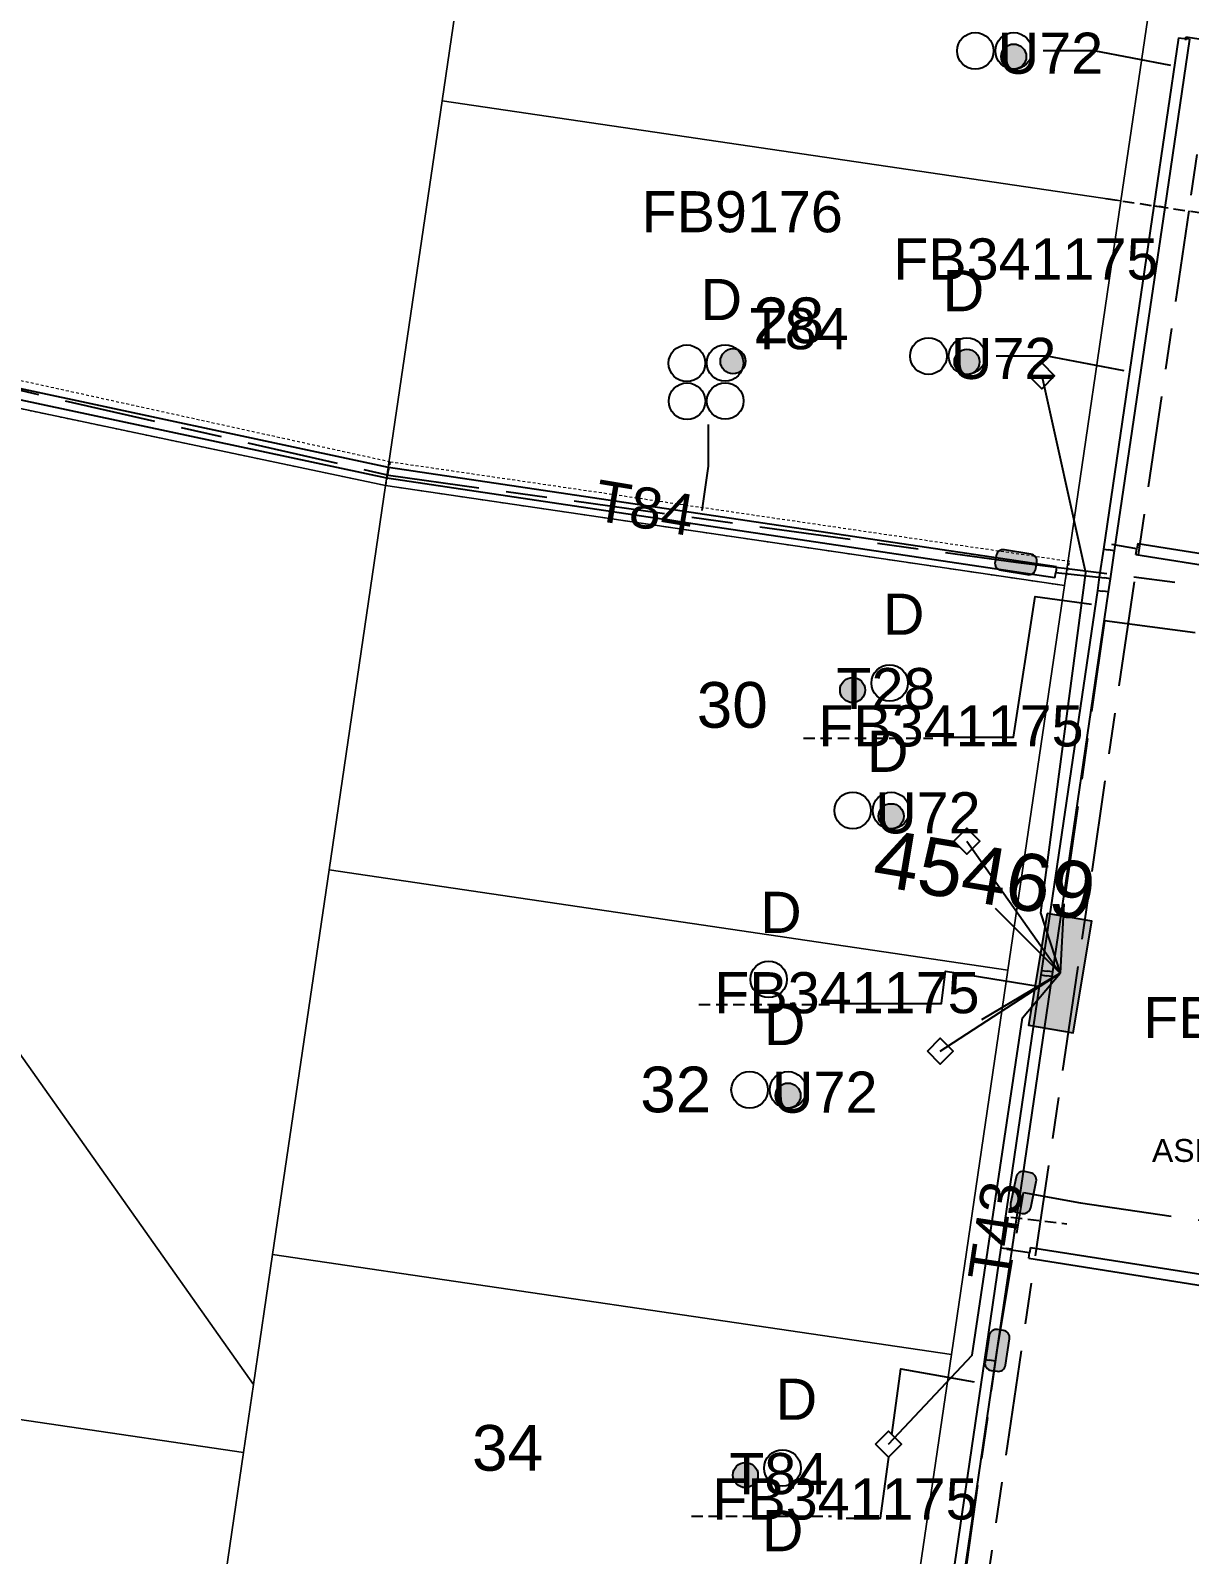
# Model space of a CAD drawing. Header units: metres. Extents: x 302094 to 304730, y 6265242 to 6268907.
# Drawn here: x 303640.8 to 303691.5, y 6267531.7 to 6267598.4 of the extents above; entities that cross this region are included whole.
import ezdxf
from ezdxf.enums import TextEntityAlignment as Align

# ---------------------------------------------------------------- set-up
doc = ezdxf.new("R2010")
doc.units = ezdxf.units.M
for name, pattern in [('Cable Exist UG', [8.2, 4, -1.2, 1.8, -1.2]), ('DASHED', [0.75, 0.5, -0.25]), ('HIDDEN', [0.375, 0.25, -0.125]), ('HIDDEN2', [0.1875, 0.125, -0.0625])]:
    doc.linetypes.add(name, pattern=pattern)
doc.layers.get('0').update_dxf_attribs({"color": 6})
for name, color, linetype in [('_User Miscellaneous12', 7, 'Continuous'), ('Duct_SP_EXT', 7, 'Continuous'), ('Equip_LV_EXT', 7, 'Continuous'), ('Mains_HV_EXT', 1, 'Continuous'), ('Mains_LV_EXT', 5, 'Continuous'), ('Services_SP_EXT', 7, 'Continuous'), ('SupportsUG_SP_LV_EXT', 7, 'Continuous'), ('Trench_SP_EXT', 7, 'Continuous')]:
    doc.layers.add(name, color=color, linetype=linetype)
for name, color, linetype, lineweight in [('Cadastre Land Parcels_SP_EXT', 7, 'Continuous', 5), ('Cadastre Other Property_SP_EXT', 9, 'HIDDEN', 5), ('Cadastre Roads_SP_EXT', 9, 'Continuous', 5)]:
    doc.layers.add(name, color=color, linetype=linetype, lineweight=lineweight)
doc.layers.add('UNKNOWN_FEATURES', color=1, linetype='DASHED', plot=False)
doc.styles.add('iecARIAL', font='arial.ttf', dxfattribs={"height": 2})
doc.styles.add('iecNAME', font='times.ttf')
doc.styles.get("Standard").update_dxf_attribs({"font": 'arial.ttf'})

# ---------------------------------------------------------------- blocks, each defined once
blk = doc.blocks.new('PILLAR_EXT')
blk.add_hatch(color=256).paths.add_polyline_path([(-2.475, 0.99), (-2.475, -0.99), (2.475, -0.99), (2.475, 0.99)])
blk.add_lwpolyline([(-2.475, -0.99), (2.475, -0.99), (2.475, 0.99), (-2.475, 0.99)], close=True)
at = {"style": 'iecARIAL', "flags": 8}
blk.add_attdef('ASSET_NUM', (1.5, 3.5), '', height=2.5, dxfattribs=at)
for tag, p, flags in [('OWNED_BY', (0, -0.2), 9), ('STATE', (0, -0.4), 9), ('SUPPORT_TYPE', (0, -0.6), 9), ('USAGE', (0, -0.8), 9), ('LEGEND', (0, -1), 9), ('LOCATION', (0, -1.2), 9), ('NOTES', (0, -1.4), 9), ('STREETNAME', (0, -1.8), 9), ('SUBURB', (0, -2), 1), ('PARENT', (0, -1.6), 9)]:
    blk.add_attdef(tag, p, '', height=0.2, dxfattribs=dict(flags=flags))
blk = doc.blocks.new('DUCT_EXT')
blk.add_circle((0, 0.8), 0.8)
at = {"flags": 1}
blk.add_attdef('Z', (0, 0), '', height=0.2, dxfattribs=at)
at = {"flags": 9}
for tag, p in [('DUCT_CODE', (0, 0)), ('XSECT_TYPE', (0, -0.2)), ('STATE', (0, -0.6)), ('FB_REFERENCE', (0, -0.4)), ('NOTES', (0, -0.8))]:
    blk.add_attdef(tag, text='', height=0.2, dxfattribs=at).set_placement(p, align=Align.MIDDLE_LEFT)
blk = doc.blocks.new('CCP_EXT')
at = {"flags": 9}
for tag, p in [('USAGE', (0, -1.2)), ('LEGEND', (0, -1.4)), ('STATE', (0, -1.8)), ('LIFE_SUPPORT', (0, -1.6)), ('NOTES', (0, -2))]:
    blk.add_attdef(tag, text='', height=0.2, dxfattribs=at).set_placement(p, align=Align.MIDDLE_LEFT)
blk.add_wipeout([(0, 0.566), (0.566, 0), (0, -0.566), (-0.566, 0)])
blk.add_lwpolyline([(-0.566, 0), (0, 0.566), (0.566, 0), (0, -0.566), (-0.566, 0)])
at = {"flags": 1}
blk.add_attdef('Z', (0, 0), '', height=0.2, dxfattribs=at)
at = {"flags": 9}
for tag, p in [('CCP_TYPE', (0, 0)), ('OPERATING_VOLTAGE', (0, -0.6)), ('CONSTRUCTED_VOLTAGE', (0, -0.2)), ('NO_PHASES', (0, -0.4)), ('ORIENTATION', (0, -0.8)), ('OWNED_BY', (0, -1))]:
    blk.add_attdef(tag, text='', height=0.2, dxfattribs=at).set_placement(p, align=Align.MIDDLE_LEFT)
blk = doc.blocks.new('LV_STJ_EXT')
h = blk.add_hatch(color=256)
edge = h.paths.add_edge_path()
edge.add_ellipse((-0.586, 0.131), major_axis=(0.226, 0.226), ratio=1, start_angle=44.99996, end_angle=135)
edge.add_line((-0.906, 0.131), (-0.906, -0.131))
edge.add_ellipse((-0.586, -0.131), major_axis=(0.226, 0.226), ratio=1, start_angle=134.99996, end_angle=225)
edge.add_line((-0.586, -0.451), (0.586, -0.451))
edge.add_ellipse((0.586, -0.131), major_axis=(-0.226, 0.226), ratio=1, start_angle=134.99996, end_angle=225)
edge.add_line((0.906, -0.131), (0.906, 0.131))
edge.add_ellipse((0.586, 0.131), major_axis=(-0.226, 0.226), ratio=1, start_angle=224.99996, end_angle=315)
edge.add_line((0.586, 0.451), (-0.586, 0.451))
blk.add_lwpolyline([(-0.906, 0.131), (-0.906, -0.131, 0.414214), (-0.586, -0.451), (0.586, -0.451, 0.414214), (0.906, -0.131), (0.906, 0.131, 0.414214), (0.586, 0.451), (-0.586, 0.451, 0.414214)], format="xyb", close=True)
at = {"flags": 1}
blk.add_attdef('Z', (0, 0), '', height=0.2, dxfattribs=at)
at = {"flags": 9}
for tag, p in [('ORIENTATION', (0, 0)), ('USAGE', (0, -0.2)), ('LEGEND', (0, -0.4)), ('NOTES', (0, -0.6))]:
    blk.add_attdef(tag, text='', height=0.2, dxfattribs=at).set_placement(p, align=Align.MIDDLE_LEFT)
blk = doc.blocks.new('WARNING_FEATURE_EXT')
h = blk.add_hatch(color=2)
h.dxf.hatch_style = 1
h.paths.add_polyline_path([(0.001, 1.995), (-0.994, -0.001), (0.997, -0.001)])
at = {"color": 18, "true_color": 0x000000}
blk.add_lwpolyline([(-0.994, -0.001), (0.001, 1.995), (0.997, -0.001)], close=True, dxfattribs=at)
at = {"color": 18, "true_color": 0x000000, "insert": (0.001, 0.872), "char_height": 1.5, "attachment_point": 5, "line_spacing_factor": 1.5, "style": 'iecNAME'}
blk.add_mtext_dynamic_manual_height_columns('!', width=1.5, gutter_width=4, heights=[0], dxfattribs=at)
at = {"color": 2, "flags": 1}
for tag, p in [('STATE', (1.191, 2.008)), ('HAZMAT_ID', (1.191, 0.723))]:
    blk.add_attdef(tag, p, '', height=0.8, dxfattribs=at)
at = {"color": 2}
blk.add_attdef('WARNING_TYPE', text='', height=1, dxfattribs=at).set_placement((-4.067, -1.217), (4.875, -1.217), align=Align.ALIGNED)
at = {"color": 2, "flags": 1}
blk.add_attdef('WARNING_DESC', text='', height=0.8, dxfattribs=at).set_placement((1.191, -0.562), align=Align.MIDDLE_CENTER)
blk = doc.blocks.new('CABLE_LARGE_EXT')
h = blk.add_hatch(color=256)
edge = h.paths.add_edge_path()
edge.add_arc((0, 0.55), 0.55, 0, 360)
blk.add_circle((0, 0.55), 0.55)
at = {"flags": 1}
blk.add_attdef('Z', (0, 0), '', height=0.2, dxfattribs=at)
at = {"flags": 9}
for tag, p in [('COND_CODE', (0, 0)), ('XSECT_SIZE', (0, -0.6)), ('STATE', (0, -0.4)), ('FB_REFERENCE', (0, -0.2)), ('NOTES', (0, -0.8))]:
    blk.add_attdef(tag, text='', height=0.2, dxfattribs=at).set_placement(p, align=Align.MIDDLE_LEFT)

msp = doc.modelspace()

# ---------------------------------------------------------------- linework, layer by layer
at = {"layer": '_User Miscellaneous12'}
for p, q in [((303691.005, 6267598.097), (303689.925, 6267590.743)), ((303691.48, 6267598.027), (303690.399, 6267590.673)), ((303691.005, 6267598.097), (303691.242, 6267598.062)), ((303691.48, 6267598.027), (303691.242, 6267598.062)), ((303689.925, 6267590.743), (303687.718, 6267575.724)), ((303690.399, 6267590.673), (303688.193, 6267575.654)), ((303689.925, 6267590.743), (303690.162, 6267590.708)), ((303690.399, 6267590.673), (303690.162, 6267590.708)), ((303656.365, 6267578.824), (303629.625, 6267584.543)), ((303656.451, 6267579.296), (303629.725, 6267585.013)), ((303656.451, 6267579.296), (303656.408, 6267579.06)), ((303685.669, 6267574.948), (303656.451, 6267579.296)), ((303656.365, 6267578.824), (303656.408, 6267579.06)), ((303685.598, 6267574.473), (303656.365, 6267578.824)), ((303689.218, 6267575.971), (303689.18, 6267575.734)), ((303689.218, 6267575.971), (303703.5, 6267573.686)), ((303687.718, 6267575.724), (303687.538, 6267574.499)), ((303687.718, 6267575.724), (303687.956, 6267575.689)), ((303687.718, 6267575.724), (303687.956, 6267575.689)), ((303688.193, 6267575.654), (303687.956, 6267575.689)), ((303688.193, 6267575.654), (303687.956, 6267575.689)), ((303688.193, 6267575.654), (303688.013, 6267574.429)), ((303689.142, 6267575.497), (303689.18, 6267575.734)), ((303689.142, 6267575.497), (303703.424, 6267573.212)), ((303685.598, 6267574.473), (303685.634, 6267574.71)), ((303685.669, 6267574.948), (303685.634, 6267574.71)), ((303687.454, 6267573.923), (303685.012, 6267557.301)), ((303687.538, 6267574.499), (303687.454, 6267573.923)), ((303687.454, 6267573.923), (303687.691, 6267573.888)), ((303687.538, 6267574.499), (303687.776, 6267574.464)), ((303687.538, 6267574.499), (303687.776, 6267574.464)), ((303687.928, 6267573.853), (303687.691, 6267573.888)), ((303688.013, 6267574.429), (303687.776, 6267574.464)), ((303688.013, 6267574.429), (303687.776, 6267574.464)), ((303688.013, 6267574.429), (303687.928, 6267573.853)), ((303687.928, 6267573.853), (303685.487, 6267557.231)), ((303685.012, 6267557.301), (303684.982, 6267557.101)), ((303685.012, 6267557.301), (303685.249, 6267557.266)), ((303685.012, 6267557.301), (303685.249, 6267557.266)), ((303685.487, 6267557.231), (303685.249, 6267557.266)), ((303685.487, 6267557.231), (303685.249, 6267557.266)), ((303685.487, 6267557.231), (303685.457, 6267557.031)), ((303684.982, 6267557.101), (303683.229, 6267545.169)), ((303685.457, 6267557.031), (303683.704, 6267545.099)), ((303684.982, 6267557.101), (303685.22, 6267557.066)), ((303685.457, 6267557.031), (303685.22, 6267557.066)), ((303683.229, 6267545.169), (303682.511, 6267540.279)), ((303683.704, 6267545.099), (303682.985, 6267540.209)), ((303683.229, 6267545.169), (303683.467, 6267545.134)), ((303683.229, 6267545.169), (303683.467, 6267545.134)), ((303683.704, 6267545.099), (303683.467, 6267545.134)), ((303683.704, 6267545.099), (303683.467, 6267545.134)), ((303684.453, 6267544.707), (303684.49, 6267544.944)), ((303684.453, 6267544.707), (303698.657, 6267542.466)), ((303684.528, 6267545.181), (303684.49, 6267544.944)), ((303684.528, 6267545.181), (303698.732, 6267542.94)), ((303682.511, 6267540.279), (303680.04, 6267523.459)), ((303682.985, 6267540.209), (303680.515, 6267523.389)), ((303682.511, 6267540.279), (303682.748, 6267540.244)), ((303682.985, 6267540.209), (303682.748, 6267540.244))]:
    msp.add_line(p, q, dxfattribs=at)
at = {"layer": 'Cadastre Land Parcels_SP_EXT', "linetype": 'Continuous'}
for points in [[(303656.317, 6267578.513), (303658.787, 6267595.334), (303661.259, 6267612.154), (303661.404, 6267613.144), (303625.241, 6267596.317), (303625.921, 6267595.752), (303626.603, 6267594.956), (303627.775, 6267593.363), (303628.267, 6267592.45), (303628.664, 6267591.421), (303628.964, 6267590.506), (303629.265, 6267589.476), (303629.468, 6267588.56), (303629.579, 6267587.527), (303629.592, 6267586.493), (303629.509, 6267585.458), (303629.33, 6267584.421), (303629.333, 6267584.192), (303656.317, 6267578.513)], [(303688.48, 6267590.955), (303690.951, 6267607.776), (303661.259, 6267612.154), (303658.787, 6267595.334), (303688.48, 6267590.955)], [(303686.009, 6267574.135), (303688.48, 6267590.955), (303658.787, 6267595.334), (303656.317, 6267578.513), (303686.009, 6267574.135)], [(303656.317, 6267578.513), (303629.333, 6267584.192), (303628.848, 6267582.49), (303628.463, 6267581.584), (303627.502, 6267579.77), (303626.164, 6267578.187), (303625.495, 6267577.508), (303624.732, 6267576.832), (303624.159, 6267576.493), (303650.54, 6267539.186), (303651.375, 6267544.87), (303653.846, 6267561.691), (303656.317, 6267578.513)], [(303683.538, 6267557.313), (303686.009, 6267574.135), (303656.317, 6267578.513), (303653.846, 6267561.691), (303683.538, 6267557.313)], [(303624.159, 6267576.493), (303623.87, 6267576.276), (303623.01, 6267575.736), (303622.151, 6267575.309), (303620.254, 6267574.686), (303619.408, 6267574.483), (303618.477, 6267574.28), (303616.7, 6267574.278), (303615.768, 6267574.276), (303614.921, 6267574.479), (303613.749, 6267574.753), (303611.621, 6267575.555), (303609.981, 6267576.407), (303609.071, 6267576.831), (303608.139, 6267577.114), (303607.116, 6267577.392), (303606.15, 6267577.569), (303605.096, 6267577.627), (303603.091, 6267577.536), (303625.367, 6267539.852), (303633.085, 6267538.718), (303650.103, 6267536.217), (303650.54, 6267539.186), (303624.159, 6267576.493)], [(303681.066, 6267540.491), (303683.538, 6267557.313), (303653.846, 6267561.691), (303651.375, 6267544.87), (303681.066, 6267540.491)], [(303681.066, 6267540.491), (303651.375, 6267544.87), (303650.54, 6267539.186), (303650.103, 6267536.217), (303648.904, 6267528.05), (303678.596, 6267523.671), (303681.066, 6267540.491)], [(303648.904, 6267528.05), (303650.103, 6267536.217), (303633.085, 6267538.718), (303628.292, 6267506.045), (303645.31, 6267503.545), (303648.904, 6267528.05)]]:
    msp.add_lwpolyline(points, close=True, dxfattribs=at)
at = {"layer": 'Cadastre Other Property_SP_EXT', "linetype": 'HIDDEN2'}
for points in [[(303629.333, 6267584.192), (303656.317, 6267578.513), (303656.521, 6267579.536), (303629.485, 6267585.484), (303629.333, 6267584.192)], [(303656.521, 6267579.536), (303656.317, 6267578.513), (303686.009, 6267574.135), (303686.25, 6267575.181), (303656.521, 6267579.536)]]:
    msp.add_lwpolyline(points, close=True, dxfattribs=at)
at = {"layer": 'Duct_SP_EXT'}
for p, q in [((303691.005, 6267598.097), (303689.925, 6267590.743)), ((303691.48, 6267598.027), (303690.399, 6267590.673)), ((303691.005, 6267598.097), (303691.242, 6267598.062)), ((303691.48, 6267598.027), (303691.242, 6267598.062)), ((303689.925, 6267590.743), (303687.718, 6267575.724)), ((303690.399, 6267590.673), (303688.193, 6267575.654)), ((303689.925, 6267590.743), (303690.162, 6267590.708)), ((303690.399, 6267590.673), (303690.162, 6267590.708)), ((303656.365, 6267578.824), (303629.625, 6267584.543)), ((303656.451, 6267579.296), (303629.725, 6267585.013)), ((303656.451, 6267579.296), (303656.408, 6267579.06)), ((303685.669, 6267574.948), (303656.451, 6267579.296)), ((303656.365, 6267578.824), (303656.408, 6267579.06)), ((303685.598, 6267574.473), (303656.365, 6267578.824)), ((303689.218, 6267575.971), (303689.18, 6267575.734)), ((303689.218, 6267575.971), (303703.5, 6267573.686)), ((303687.718, 6267575.724), (303687.538, 6267574.499)), ((303687.718, 6267575.724), (303687.956, 6267575.689)), ((303687.718, 6267575.724), (303687.956, 6267575.689)), ((303688.193, 6267575.654), (303687.956, 6267575.689)), ((303688.193, 6267575.654), (303687.956, 6267575.689)), ((303688.193, 6267575.654), (303688.013, 6267574.429)), ((303689.142, 6267575.497), (303689.18, 6267575.734)), ((303689.142, 6267575.497), (303703.424, 6267573.212)), ((303685.598, 6267574.473), (303685.634, 6267574.71)), ((303685.669, 6267574.948), (303685.634, 6267574.71)), ((303687.454, 6267573.923), (303685.012, 6267557.301)), ((303687.538, 6267574.499), (303687.454, 6267573.923)), ((303687.454, 6267573.923), (303687.691, 6267573.888)), ((303687.538, 6267574.499), (303687.776, 6267574.464)), ((303687.538, 6267574.499), (303687.776, 6267574.464)), ((303687.928, 6267573.853), (303687.691, 6267573.888)), ((303688.013, 6267574.429), (303687.776, 6267574.464)), ((303688.013, 6267574.429), (303687.776, 6267574.464)), ((303688.013, 6267574.429), (303687.928, 6267573.853)), ((303687.928, 6267573.853), (303685.487, 6267557.231)), ((303685.012, 6267557.301), (303684.982, 6267557.101)), ((303685.012, 6267557.301), (303685.249, 6267557.266)), ((303685.012, 6267557.301), (303685.249, 6267557.266)), ((303685.487, 6267557.231), (303685.249, 6267557.266)), ((303685.487, 6267557.231), (303685.249, 6267557.266)), ((303685.487, 6267557.231), (303685.457, 6267557.031)), ((303684.982, 6267557.101), (303683.229, 6267545.169)), ((303685.457, 6267557.031), (303683.704, 6267545.099)), ((303684.982, 6267557.101), (303685.22, 6267557.066)), ((303685.457, 6267557.031), (303685.22, 6267557.066)), ((303683.229, 6267545.169), (303682.511, 6267540.279)), ((303683.704, 6267545.099), (303682.985, 6267540.209)), ((303683.229, 6267545.169), (303683.467, 6267545.134)), ((303683.229, 6267545.169), (303683.467, 6267545.134)), ((303683.704, 6267545.099), (303683.467, 6267545.134)), ((303683.704, 6267545.099), (303683.467, 6267545.134)), ((303684.453, 6267544.707), (303684.49, 6267544.944)), ((303684.453, 6267544.707), (303698.657, 6267542.466)), ((303684.528, 6267545.181), (303684.49, 6267544.944)), ((303684.528, 6267545.181), (303698.732, 6267542.94)), ((303682.511, 6267540.279), (303680.04, 6267523.459)), ((303682.985, 6267540.209), (303680.515, 6267523.389)), ((303682.511, 6267540.279), (303682.748, 6267540.244)), ((303682.985, 6267540.209), (303682.748, 6267540.244))]:
    msp.add_line(p, q, dxfattribs=at)
for points in [[(303685.074, 6267597.538), (303687.295, 6267597.538), (303690.657, 6267596.891)], [(303683.027, 6267584.188), (303685.248, 6267584.188), (303688.61, 6267583.541)], [(303670.423, 6267581.178), (303670.423, 6267579.353), (303670.148, 6267577.419)], [(303680.729, 6267567.501), (303683.789, 6267567.501), (303684.733, 6267573.658), (303687.189, 6267573.318)], [(303676.274, 6267555.852), (303680.628, 6267555.852), (303680.808, 6267557.26), (303684.864, 6267556.609)], [(303676.471, 6267533.344), (303677.964, 6267533.344), (303678.857, 6267539.874), (303682.06, 6267539.309)]]:
    msp.add_lwpolyline(points, dxfattribs=at)
at = {"layer": 'Mains_LV_EXT', "linetype": 'Cable Exist UG'}
for points in [[(303627.328, 6267584.552), (303634.314, 6267584.062), (303656.439, 6267578.962), (303683.892, 6267575.153)], [(303701.471, 6267555.471), (303697.561, 6267555.924), (303699.854, 6267571.006), (303687.767, 6267572.59), (303685.986, 6267560.214), (303685.822, 6267557.179)], [(303683.075, 6267540.677), (303684.216, 6267547.586)]]:
    msp.add_lwpolyline(points, dxfattribs=at)
at = {"layer": 'Trench_SP_EXT', "linetype": 'Cable Exist UG'}
for points in [[(303692.18, 6267597.992), (303691.327, 6267598.12), (303691.303, 6267597.992)], [(303689.18, 6267575.734), (303688.079, 6267575.926)], [(303685.634, 6267574.71), (303687.776, 6267574.464)], [(303685.822, 6267557.179), (303682.497, 6267560.51)], [(303685.822, 6267557.179), (303681.674, 6267554.712)], [(303684.49, 6267544.944), (303683.496, 6267545.091)]]:
    msp.add_lwpolyline(points, dxfattribs=at)
at = {"layer": 'UNKNOWN_FEATURES'}
for points in [[(303687.822, 6267591.059), (303692.204, 6267590.406)], [(303674.593, 6267567.461), (303680.25, 6267567.461)], [(303670.02, 6267555.813), (303675.731, 6267555.813)], [(303683.668, 6267546.505), (303686.114, 6267546.218)], [(303669.698, 6267533.431), (303675.823, 6267533.431)]]:
    msp.add_lwpolyline(points, dxfattribs=at)

# ---------------------------------------------------------------- block references
at = {"layer": 'Duct_SP_EXT'}
for name, p in [('DUCT_EXT', (303682.112, 6267596.72)), ('DUCT_EXT', (303683.793, 6267596.719)), ('CABLE_LARGE_EXT', (303683.793, 6267596.719)), ('DUCT_EXT', (303669.496, 6267583.058)), ('DUCT_EXT', (303671.167, 6267583.068)), ('DUCT_EXT', (303680.065, 6267583.37)), ('DUCT_EXT', (303681.746, 6267583.368)), ('CABLE_LARGE_EXT', (303671.51, 6267583.395)), ('CABLE_LARGE_EXT', (303681.746, 6267583.368)), ('DUCT_EXT', (303669.504, 6267581.397)), ('DUCT_EXT', (303671.174, 6267581.406)), ('DUCT_EXT', (303678.365, 6267569.07)), ('CABLE_LARGE_EXT', (303676.744, 6267569.012)), ('DUCT_EXT', (303676.75, 6267563.494)), ('DUCT_EXT', (303678.431, 6267563.492)), ('CABLE_LARGE_EXT', (303678.431, 6267563.492)), ('DUCT_EXT', (303673.074, 6267556.108)), ('DUCT_EXT', (303672.24, 6267551.274)), ('DUCT_EXT', (303673.921, 6267551.273)), ('CABLE_LARGE_EXT', (303673.921, 6267551.273)), ('DUCT_EXT', (303673.678, 6267534.732)), ('CABLE_LARGE_EXT', (303672.057, 6267534.675))]:
    msp.add_blockref(name, p, dxfattribs=at)
ref = msp.add_blockref('WARNING_FEATURE_EXT', (303693.907, 6267550.139), dxfattribs=at)
ref.add_attrib('WARNING_TYPE', 'ASBESTOS', (303689.84, 6267548.922), dxfattribs={"layer": '0', "color": 2, "height": 1})
at = {"layer": 'Equip_LV_EXT'}
for p, rotation in [((303683.892, 6267575.153), 350.6208265174013), ((303684.216, 6267547.586), 78.0363968708848), ((303683.075, 6267540.677), 81.0776205450688)]:
    msp.add_blockref('LV_STJ_EXT', p, dxfattribs=dict(at, rotation=rotation))
at = {"layer": 'SupportsUG_SP_LV_EXT'}
ref = msp.add_blockref('PILLAR_EXT', (303685.822, 6267557.179), dxfattribs=dict(at, rotation=260.4970762636939))
ref.add_attrib('ASSET_NUM', '45469', dxfattribs={"layer": '0', "height": 2.5, "rotation": 350.5333, "style": 'iecARIAL'}).set_placement((303687.322, 6267560.679), align=Align.MIDDLE_RIGHT)

# ---------------------------------------------------------------- texts
at = {"layer": 'Cadastre Land Parcels_SP_EXT'}
for s, p in [('28', (303672.398, 6267584.734)), ('30', (303669.928, 6267567.913)), ('32', (303667.456, 6267551.091)), ('34', (303660.097, 6267535.414))]:
    msp.add_text(s, height=2, dxfattribs=at).set_placement(p)
at = {"layer": 'Duct_SP_EXT'}
for s, p in [('U72', (303683.093, 6267596.518)), ('FB9176', (303667.511, 6267589.585)), ('FB341175', (303678.521, 6267587.519)), ('D', (303680.689, 6267586.131)), ('D', (303670.097, 6267585.744)), ('T84', (303672.239, 6267584.469)), ('D', (303678.071, 6267571.979)), ('T28', (303676.035, 6267568.726)), ('FB341175', (303675.244, 6267567.096)), ('D', (303677.374, 6267565.982)), ('D', (303672.701, 6267558.938)), ('FB341175', (303670.696, 6267555.424)), ('FBURD87-212', (303689.461, 6267554.336)), ('D', (303672.864, 6267554.035)), ('U72', (303673.221, 6267551.073)), ('D', (303673.383, 6267537.641)), ('T84', (303671.348, 6267534.388)), ('FB341175', (303670.609, 6267533.278)), ('D', (303672.777, 6267531.89))]:
    msp.add_text(s, height=1.8, dxfattribs=at).set_placement(p)
at = {"layer": 'Mains_LV_EXT'}
for s, rotation, p in [('T84', 350.53198, (303665.363, 6267577.005)), ('T43', 81.3687, (303683.561, 6267543.618))]:
    msp.add_text(s, height=1.8, rotation=rotation, dxfattribs=at).set_placement(p)

# ---------------------------------------------------------------- next in the draw order: block references
at = {"layer": 'Services_SP_EXT'}
for p in [(303685.017, 6267583.31), (303681.744, 6267562.948), (303680.582, 6267553.77), (303678.317, 6267536.575)]:
    msp.add_blockref('CCP_EXT', p, dxfattribs=at)

# ---------------------------------------------------------------- next in the draw order: linework, layer by layer
at = {"layer": 'Cadastre Roads_SP_EXT', "linetype": 'Continuous'}
msp.add_lwpolyline([(303690.951, 6267607.776), (303688.48, 6267590.955), (303686.009, 6267574.135), (303683.538, 6267557.313), (303681.066, 6267540.491), (303678.596, 6267523.671), (303676.105, 6267506.727), (303687.054, 6267507.086), (303698.209, 6267507.453), (303698.204, 6267510.698), (303698.282, 6267513.914), (303698.44, 6267517.127), (303698.68, 6267520.336), (303699.002, 6267523.525), (303699.541, 6267527.681), (303701.257, 6267539.362), (303703.58, 6267555.192), (303705.903, 6267571.019), (303708.201, 6267586.712), (303708.471, 6267588.54), (303708.641, 6267589.694), (303711.9, 6267611.906)], dxfattribs=at)
at = {"layer": 'Mains_HV_EXT', "linetype": 'Cable Exist UG'}
msp.add_lwpolyline([(303712.282, 6267591.723), (303705.618, 6267596.235), (303705.618, 6267596.235), (303692.539, 6267598.139), (303692.539, 6267598.139), (303691.448, 6267590.519), (303688.977, 6267573.699), (303686.506, 6267556.877), (303684.034, 6267540.055), (303681.564, 6267523.235), (303679.073, 6267506.291), (303678.889, 6267505.61), (303678.889, 6267505.61), (303677.405, 6267501.91), (303676.411, 6267500.62), (303676.411, 6267500.62), (303674.092, 6267498.895), (303673.666, 6267483.912)], dxfattribs=at)
at = {"layer": 'Mains_LV_EXT', "linetype": 'Cable Exist UG'}
for points in [[(303683.892, 6267575.153), (303700.145, 6267573.123), (303702.993, 6267592.761), (303712.335, 6267591.643)], [(303684.216, 6267547.586), (303686.717, 6267547.131), (303698.108, 6267545.472), (303701.864, 6267571.037), (303704.49, 6267590.284), (303710.663, 6267591.109), (303712.284, 6267591.807)], [(303645.1, 6267501.605), (303667.45, 6267498.377), (303672.067, 6267498.7), (303676.382, 6267501.739), (303678.176, 6267506.455), (303683.075, 6267540.677)]]:
    msp.add_lwpolyline(points, dxfattribs=at)
at = {"layer": 'Services_SP_EXT'}
for points in [[(303685.017, 6267583.31), (303686.932, 6267574.705), (303684.969, 6267559.82), (303685.822, 6267557.179)], [(303681.744, 6267562.948), (303685.822, 6267557.179)], [(303678.317, 6267536.575), (303681.977, 6267540.467), (303684.184, 6267555.222), (303685.822, 6267557.179)], [(303680.582, 6267553.77), (303685.822, 6267557.179)]]:
    msp.add_lwpolyline(points, dxfattribs=at)

# ---------------------------------------------------------------- next in the draw order: texts
at = {"layer": 'Duct_SP_EXT'}
for p in [(303681.046, 6267583.168), (303677.731, 6267563.292)]:
    msp.add_text('U72', height=1.8, dxfattribs=at).set_placement(p)

doc.saveas('drawing.dxf')
